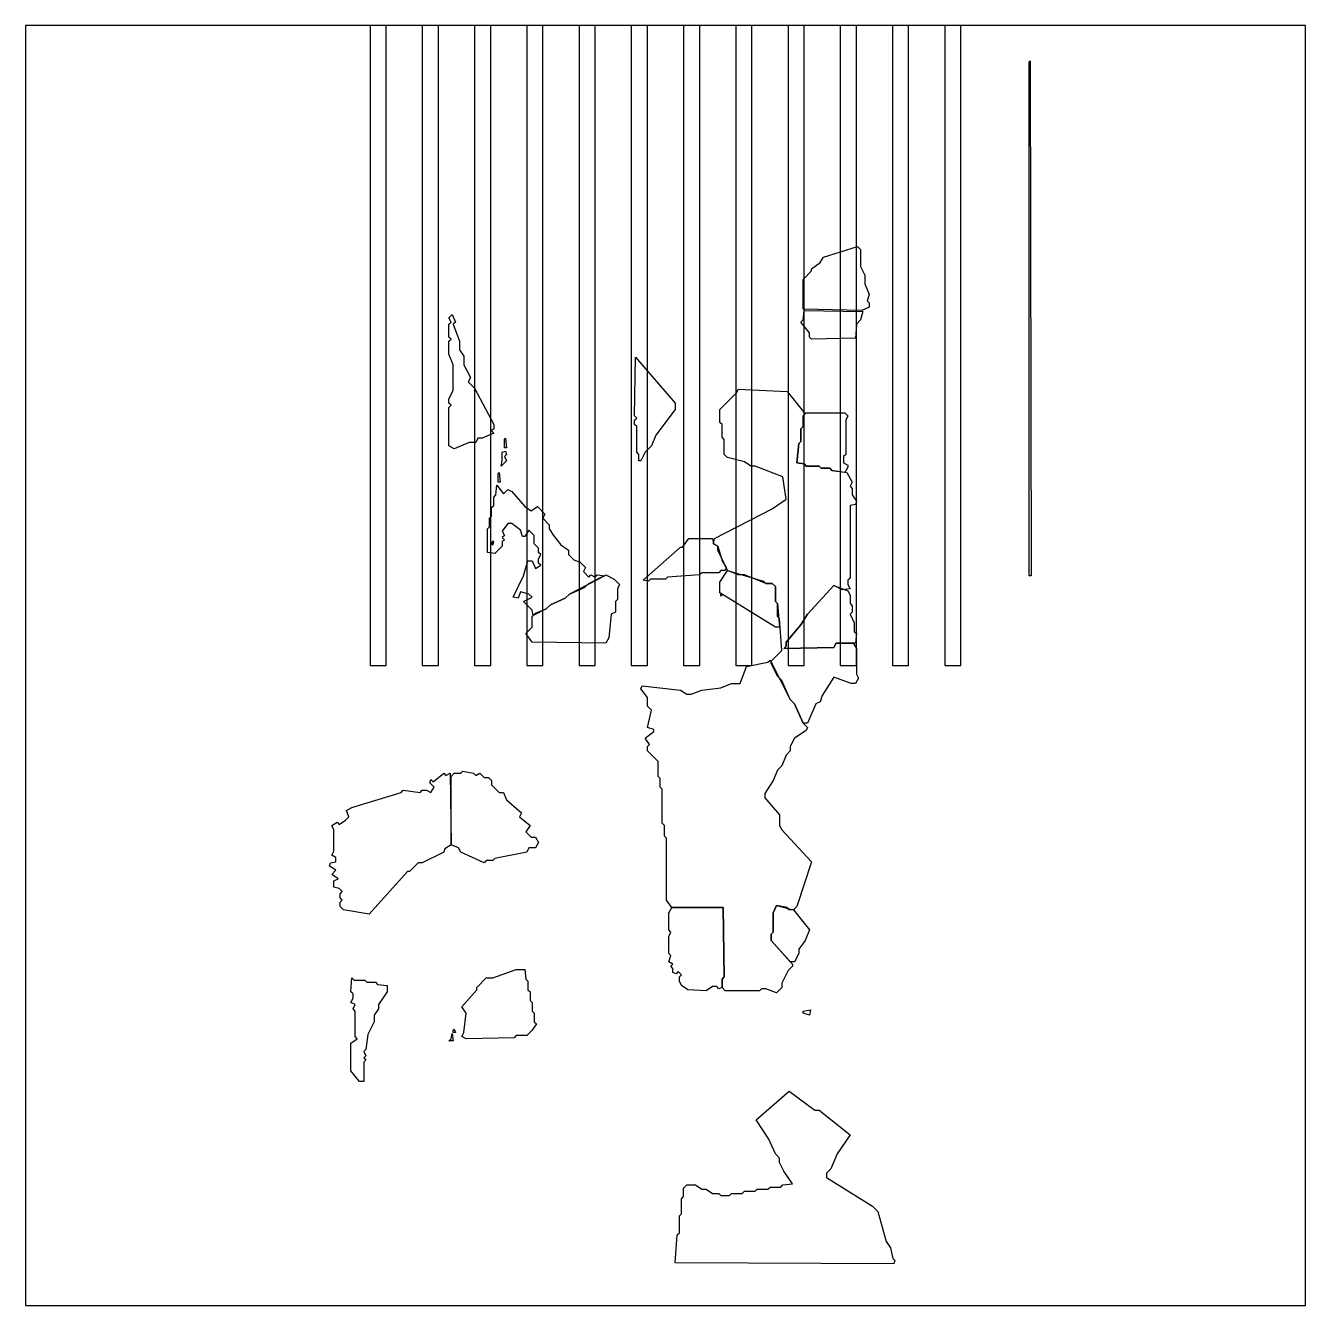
# Model space of a CAD drawing. Header units: millimetres. Extents: x 0 to 283, y 0 to 283.
import ezdxf

# ---------------------------------------------------------------- set-up
doc = ezdxf.new("R2010")
doc.units = ezdxf.units.MM
for name, color, linetype in [('CUT_OUTLINE', 5, 'Continuous'), ('CUT_SLOT', 1, 'Continuous'), ('ENG_D', 3, 'Continuous'), ('ENG_K', 2, 'Continuous'), ('ENG_L', 4, 'Continuous')]:
    doc.layers.add(name, color=color, linetype=linetype)

msp = doc.modelspace()

# ---------------------------------------------------------------- linework, layer by layer
at = {"layer": 'CUT_OUTLINE'}
msp.add_lwpolyline([(0, 0), (282.84, 0), (282.84, 282.84), (0, 282.84), (0, 0)], close=True, dxfattribs=at)
at = {"layer": 'CUT_SLOT'}
for points in [[(76.13, 141.42), (79.69, 141.42), (79.69, 282.84), (76.13, 282.84), (76.13, 141.42)], [(87.68, 141.42), (91.24, 141.42), (91.24, 282.84), (87.68, 282.84), (87.68, 141.42)], [(99.22, 141.42), (102.79, 141.42), (102.79, 282.84), (99.22, 282.84), (99.22, 141.42)], [(110.77, 141.42), (114.34, 141.42), (114.34, 282.84), (110.77, 282.84), (110.77, 141.42)], [(122.32, 141.42), (125.88, 141.42), (125.88, 282.84), (122.32, 282.84), (122.32, 141.42)], [(133.87, 141.42), (137.43, 141.42), (137.43, 282.84), (133.87, 282.84), (133.87, 141.42)], [(145.41, 141.42), (148.98, 141.42), (148.98, 282.84), (145.41, 282.84), (145.41, 141.42)], [(156.96, 141.42), (160.52, 141.42), (160.52, 282.84), (156.96, 282.84), (156.96, 141.42)], [(168.51, 141.42), (172.07, 141.42), (172.07, 282.84), (168.51, 282.84), (168.51, 141.42)], [(180.05, 141.42), (183.62, 141.42), (183.62, 282.84), (180.05, 282.84), (180.05, 141.42)], [(191.6, 141.42), (195.16, 141.42), (195.16, 282.84), (191.6, 282.84), (191.6, 141.42)], [(203.15, 141.42), (206.71, 141.42), (206.71, 282.84), (203.15, 282.84), (203.15, 141.42)]]:
    msp.add_lwpolyline(points, close=True, dxfattribs=at)
at = {"layer": 'ENG_D'}
for points in [[(171.83, 220.15), (171.83, 226.75), (173.71, 228.63), (173.71, 229.1), (175.6, 230.52), (176.31, 231.7), (183.85, 234.05), (184.55, 233.35), (184.55, 229.57), (185.5, 227.69), (185.5, 225.8), (186.44, 223.45), (185.97, 222.03), (186.44, 221.56), (186.44, 220.62), (184.79, 219.91), (171.83, 220.15)], [(94.05, 198.93), (93.57, 199.4), (93.57, 200.35), (94.52, 202.23), (94.52, 207.89), (93.57, 210.25), (93.57, 213.07), (94.05, 213.55), (93.57, 214.02), (93.57, 216.85), (94.05, 217.32), (93.57, 218.26), (94.28, 218.97), (94.99, 217.32), (94.52, 216.85), (95.93, 213.07), (95.93, 211.19), (96.87, 209.78), (96.87, 207.89), (98.29, 205.06), (97.82, 204.12), (99.23, 202.7), (103.47, 194.69), (103.47, 193.75), (103, 193.28), (103.47, 192.8), (100.88, 191.63), (99.94, 191.63), (99.47, 190.68), (98.05, 190.68), (94.75, 189.27), (93.57, 189.98), (93.57, 198.46), (94.05, 198.93)], [(135.06, 194.22), (134.59, 194.69), (134.59, 195.63), (135.06, 196.1), (134.59, 196.58), (134.82, 209.54), (143.54, 199.4), (143.54, 197.99), (139.3, 192.33), (138.36, 189.98), (136.94, 188.56), (136, 186.68), (135.53, 186.68), (135.53, 188.09), (135.06, 188.56), (135.06, 194.22)], [(175.36, 185.5), (172.53, 185.5), (172.06, 185.97), (170.41, 186.2), (170.88, 190.45), (171.36, 190.92), (171.36, 193.75), (171.83, 194.22), (171.83, 196.58), (172.53, 197.28), (181.02, 197.28), (181.73, 196.58), (181.26, 195.63), (181.26, 188.09), (180.78, 187.62), (180.78, 186.2), (181.73, 185.73), (181.73, 185.26), (181.02, 184.08), (178.19, 184.55), (177.72, 185.03), (175.83, 185.03), (175.36, 185.5)], [(105.83, 191.39), (106.07, 191.63), (106.3, 189.5), (105.83, 189.5), (105.83, 191.39)], [(115.02, 153.91), (115.97, 154.86), (119.27, 156.27), (120.21, 157.21), (123.51, 158.63), (124.45, 159.57), (128.22, 161.46), (130.11, 160.51), (131.29, 159.33), (130.81, 158.39), (130.81, 156.03), (130.34, 155.56), (130.34, 153.21), (129.4, 152.74), (128.93, 147.55), (128.22, 146.37), (111.96, 146.61), (110.54, 148.49), (111.96, 149.91), (111.96, 152.26), (112.67, 152.97), (115.02, 153.91)], [(163.11, 160.04), (163.58, 159.57), (164.99, 159.57), (165.7, 158.86), (165.7, 155.56), (166.17, 155.09), (166.64, 149.91), (165.7, 149.91), (153.44, 157.45), (153.44, 159.81), (155.09, 162.4), (163.11, 160.04)], [(178.66, 159.1), (181.73, 157.92), (182.2, 156.98), (182.2, 155.09), (182.67, 154.62), (182.67, 153.21), (182.2, 152.74), (183.14, 150.85), (183.14, 148.96), (183.61, 148.49), (183.38, 146.37), (179.13, 146.37), (178.66, 145.43), (167.58, 145.19), (168.06, 145.66), (168.06, 146.61), (171.36, 150.38), (172.77, 152.74), (178.66, 159.1)], [(154.15, 87.92), (142.84, 87.92), (141.66, 89.57), (141.66, 103.24), (141.19, 103.71), (141.19, 106.07), (140.71, 106.54), (140.71, 114.08), (140.24, 114.55), (140.24, 116.44), (139.77, 116.91), (139.77, 120.21), (137.41, 122.57), (137.41, 123.51), (137.89, 123.98), (136.94, 125.39), (138.83, 126.81), (138.83, 127.28), (137.41, 127.75), (138.36, 131.52), (137.41, 132.46), (137.41, 134.35), (136, 136.24), (136.24, 136.94), (144.72, 136), (146.14, 135.06), (147.08, 135.06), (149.44, 136), (153.68, 136.47), (156.03, 137.41), (157.92, 137.41), (159.33, 141.19), (164.05, 142.13), (164.52, 142.6), (169, 133.88), (169.94, 132.94), (171.83, 128.69), (172.77, 127.75), (172.53, 127.04), (169.94, 125.39), (169, 123.51), (169, 122.57), (168.06, 121.62), (167.11, 119.27), (166.17, 118.32), (165.23, 115.97), (163.34, 113.14), (163.34, 112.19), (166.64, 108.42), (166.64, 106.07), (167.11, 105.12), (173.71, 98.05), (170.41, 88.15), (169.71, 87.45), (168.76, 87.45), (168.29, 87.92), (165.93, 88.39), (165.23, 86.74), (165.23, 82.5), (164.76, 82.02), (164.76, 80.61), (169.47, 75.42), (169.47, 74.95), (168.53, 74.01), (167.11, 71.18), (167.11, 70.24), (165.93, 69.06), (163.58, 70), (162.63, 70), (162.16, 69.53), (154.62, 69.53), (153.91, 70.24), (153.91, 72.12), (154.38, 72.6), (154.15, 87.92)], [(96.64, 118.09), (98.99, 117.62), (99.47, 117.14), (100.41, 117.62), (101.35, 116.67), (102.29, 116.67), (103, 115.97), (103, 115.02), (104.65, 113.37), (105.59, 113.37), (106.3, 111.72), (109.6, 108.89), (109.13, 107.95), (111.49, 106.07), (110.54, 104.65), (111.72, 103.47), (112.67, 103.47), (113.37, 102.29), (112.67, 101.12), (111.25, 101.12), (110.78, 100.17), (103.71, 98.76), (103.24, 98.29), (101.82, 98.29), (101.35, 97.82), (96.17, 100.17), (95.7, 101.12), (94.05, 101.82), (94.05, 116.91), (94.75, 117.62), (96.17, 117.62), (96.64, 118.09)], [(108.42, 74.25), (110.31, 74.25), (110.54, 72.12), (111.02, 71.65), (111.02, 69.77), (111.49, 69.3), (111.49, 67.41), (111.96, 66.94), (111.96, 65.05), (112.43, 64.58), (112.43, 62.7), (112.9, 62.23), (111.96, 60.81), (110.78, 59.63), (108.42, 59.63), (107.95, 59.16), (97.35, 58.93), (96.4, 59.4), (96.87, 60.34), (97.35, 64.58), (96.4, 66), (99.7, 69.77), (99.7, 70.24), (101.82, 72.36), (103.24, 72.36), (108.42, 74.25)], [(94.05, 58.93), (94.28, 60.1), (94.52, 58.45), (93.57, 58.45), (94.05, 58.93)], [(94.52, 60.34), (94.52, 60.81), (94.75, 61.05), (94.99, 60.34), (94.52, 60.34)], [(148.02, 26.63), (149.44, 25.69), (150.38, 25.69), (151.79, 24.75), (153.21, 24.75), (153.68, 24.28), (155.56, 24.28), (156.03, 24.75), (158.39, 24.75), (158.86, 25.22), (161.22, 25.22), (161.69, 25.69), (164.05, 25.69), (164.52, 26.16), (166.88, 26.16), (167.35, 26.63), (169.47, 26.87), (167.58, 29.7), (166.64, 31.58), (166.64, 32.53), (165.7, 33.47), (164.28, 36.77), (161.46, 41.01), (168.76, 47.38), (174.42, 43.13), (175.36, 43.13), (182.2, 37.71), (179.37, 33.47), (177.96, 30.17), (177.01, 29.23), (177.01, 28.28), (187.15, 21.92), (188.33, 20.74), (190.21, 14.14), (191.15, 12.73), (191.63, 10.37), (192.1, 9.9), (191.86, 9.19), (143.54, 9.43), (144.01, 15.56), (144.49, 16.03), (144.49, 19.8), (144.96, 20.27), (144.96, 23.57), (145.43, 24.04), (145.43, 25.93), (146.14, 26.63), (148.02, 26.63)]]:
    msp.add_lwpolyline(points, close=True, dxfattribs=at)
at = {"layer": 'ENG_K'}
for points in [[(105.36, 186.68), (105.36, 188.56), (106.07, 188.8), (106.3, 188.09), (105.83, 187.62), (106.3, 186.68), (105.12, 185.5), (105.36, 186.68)], [(111.96, 156.51), (111.25, 157.21), (109.37, 157.68), (108.89, 156.27), (107.72, 156.51), (110.07, 161.22), (111.02, 164.52), (111.96, 164.52), (112.67, 162.87), (113.84, 163.58), (113.37, 164.05), (113.37, 164.99), (113.84, 165.93), (113.37, 166.41), (113.37, 167.35), (112.43, 168.29), (112.43, 170.18), (111.25, 171.36), (110.31, 169.94), (109.84, 169.94), (109.37, 171.36), (107.48, 172.77), (106.54, 172.77), (105.36, 171.12), (105.83, 170.18), (105.36, 169.71), (105.83, 169.23), (105.36, 168.76), (105.36, 167.82), (103.71, 166.17), (102.06, 166.41), (102.06, 171.59), (102.53, 172.06), (102.53, 173.95), (103, 174.42), (103, 176.31), (103.47, 176.78), (103.47, 178.66), (103.94, 179.13), (104.18, 181.26), (105.59, 179.37), (106.54, 180.31), (107.48, 179.84), (110.31, 176.54), (111.72, 175.6), (113.14, 176.54), (114.79, 174.89), (114.32, 173.95), (115.73, 172.53), (115.73, 171.59), (116.67, 170.18), (118.32, 168.06), (119.97, 166.88), (119.97, 165.93), (121.15, 164.76), (122.57, 164.28), (123.74, 163.11), (123.27, 162.16), (124.45, 160.98), (124.92, 161.46), (125.87, 160.98), (126.34, 161.46), (127.99, 161.22), (120.21, 157.21), (119.27, 156.27), (115.97, 154.86), (115.02, 153.91), (112.19, 152.5), (111.96, 153.68), (110.07, 155.56), (111.96, 156.51)], [(103.47, 168.76), (103.24, 169), (103, 168.29), (103.24, 168.06), (103.47, 168.76)], [(145.19, 167.58), (146.61, 169.47), (151.79, 169.47), (152.03, 168.29), (152.97, 167.82), (153.91, 164.52), (154.86, 163.11), (154.62, 162.4), (153.68, 162.4), (153.21, 161.93), (149.44, 161.93), (148.96, 161.46), (141.89, 160.98), (141.42, 160.51), (138.12, 160.51), (137.65, 160.04), (136.47, 160.28), (144.72, 167.58), (145.19, 167.58)], [(70, 89.57), (69.53, 90.04), (69.53, 90.98), (70, 91.45), (69.3, 92.16), (68.12, 92.4), (68.12, 93.81), (69.06, 94.28), (67.65, 95.22), (68.59, 96.17), (67.18, 97.11), (67.41, 97.82), (68.59, 98.05), (68.59, 98.99), (67.65, 99.47), (68.12, 100.41), (68.12, 105.12), (67.65, 106.07), (68.83, 106.77), (69.3, 106.3), (70.71, 107.24), (71.42, 107.95), (70.95, 109.37), (72.12, 110.07), (82.97, 113.37), (83.44, 113.84), (87.21, 113.37), (87.68, 113.84), (88.62, 113.84), (89.57, 113.37), (90.27, 114.55), (89.33, 115.49), (89.57, 116.2), (90.04, 115.73), (92.4, 117.62), (92.87, 117.14), (93.81, 117.62), (94.05, 101.82), (92.63, 100.88), (92.4, 100.17), (87.68, 97.82), (86.74, 97.82), (84.85, 95.93), (84.38, 95.93), (75.9, 86.5), (70.24, 87.45), (69.53, 88.15), (69.53, 89.1), (70, 89.57)], [(144.49, 72.6), (144.96, 73.07), (144.25, 73.77), (143.78, 73.3), (143.07, 73.54), (143.07, 74.48), (142.6, 74.95), (143.07, 75.42), (142.13, 75.9), (142.6, 77.31), (142.13, 77.78), (142.13, 81.55), (142.6, 82.5), (142.13, 82.97), (142.13, 86.74), (142.84, 87.92), (154.15, 87.92), (154.38, 72.6), (153.91, 72.12), (153.91, 70.24), (153.21, 70), (152.74, 70.47), (151.79, 70.47), (150.38, 69.53), (146.37, 69.77), (144.96, 70.71), (144.49, 71.65), (144.49, 72.6)], [(73.3, 58.93), (72.83, 59.4), (72.83, 65.05), (72.36, 65.53), (72.83, 66.47), (71.89, 66.94), (72.36, 67.88), (72.36, 68.83), (71.89, 69.3), (72.12, 72.36), (72.6, 71.89), (74.95, 71.89), (75.42, 71.42), (77.31, 71.42), (77.78, 70.95), (79.9, 70.71), (79.9, 69.3), (78.02, 66.47), (78.02, 65.53), (77.07, 64.11), (77.07, 62.7), (75.66, 59.87), (75.19, 56.57), (74.72, 56.1), (75.19, 55.15), (74.72, 54.68), (75.19, 54.21), (74.72, 53.74), (74.72, 49.5), (73.77, 49.5), (71.89, 51.85), (71.89, 57.98), (73.3, 58.93)]]:
    msp.add_lwpolyline(points, close=True, dxfattribs=at)
at = {"layer": 'ENG_L'}
for points in [[(221.8, 274.83), (222.03, 275.06), (222.27, 161.22), (221.8, 161.22), (221.8, 274.83)], [(173.24, 214.02), (173.24, 214.96), (171.36, 217.32), (171.83, 217.79), (172.06, 219.91), (185.03, 219.67), (184.55, 217.79), (183.61, 216.85), (183.38, 213.78), (173.71, 213.55), (173.24, 214.02)], [(169, 133.88), (167.11, 138.12), (166.17, 139.06), (164.76, 141.89), (164.76, 142.36), (167.11, 144.72), (166.64, 151.79), (166.17, 152.26), (166.17, 155.09), (165.7, 155.56), (165.7, 158.86), (164.99, 159.57), (163.58, 159.57), (158.86, 161.46), (157.45, 161.46), (155.09, 162.4), (152.97, 166.88), (152.97, 167.82), (152.03, 168.29), (152.26, 169.47), (164.99, 176.07), (168.06, 178.19), (167.35, 183.14), (161.22, 185.5), (160.28, 185.5), (158.86, 186.44), (155.09, 187.38), (154.38, 188.09), (154.38, 191.39), (153.91, 191.86), (153.91, 194.69), (153.44, 195.16), (153.44, 197.99), (157.21, 201.76), (157.45, 202.47), (168.29, 202), (172.3, 197.05), (171.83, 196.58), (171.83, 194.22), (171.36, 193.75), (171.36, 190.92), (170.88, 190.45), (170.41, 186.2), (172.06, 185.97), (172.53, 185.5), (175.36, 185.5), (175.83, 185.03), (177.72, 185.03), (178.19, 184.55), (181.49, 184.08), (182.67, 181.96), (182.2, 181.02), (182.67, 180.55), (182.67, 179.13), (183.61, 177.72), (183.38, 177.01), (182.2, 176.78), (182.2, 160.75), (181.73, 160.28), (181.73, 159.33), (182.2, 158.39), (180.55, 158.16), (178.66, 159.1), (172.77, 152.74), (171.36, 150.38), (168.06, 146.61), (168.06, 145.66), (167.58, 145.19), (178.66, 145.43), (179.13, 146.37), (182.9, 146.37), (183.61, 145.19), (183.61, 139.54), (184.08, 138.59), (183.38, 137.41), (182.43, 137.41), (178.66, 138.83), (176.07, 134.82), (175.6, 133.41), (174.66, 132.94), (172.77, 128.69), (171.83, 128.69), (169.94, 132.94), (169, 133.88)], [(104.42, 183.85), (104.65, 184.08), (104.89, 181.96), (104.42, 181.96), (104.42, 183.85)], [(153.68, 156.74), (153.68, 157.21), (153.91, 156.98), (153.68, 156.74)], [(164.76, 82.02), (165.23, 82.5), (165.23, 86.74), (165.93, 88.39), (169.71, 87.45), (173.24, 82.97), (172.3, 80.61), (170.88, 78.72), (170.88, 77.78), (169.94, 75.9), (169, 75.9), (164.76, 80.61), (164.76, 82.02)], [(173.48, 65.29), (173.24, 64.11), (171.83, 64.58), (171.83, 65.05), (173.48, 65.29)]]:
    msp.add_lwpolyline(points, close=True, dxfattribs=at)

doc.saveas('drawing.dxf')
